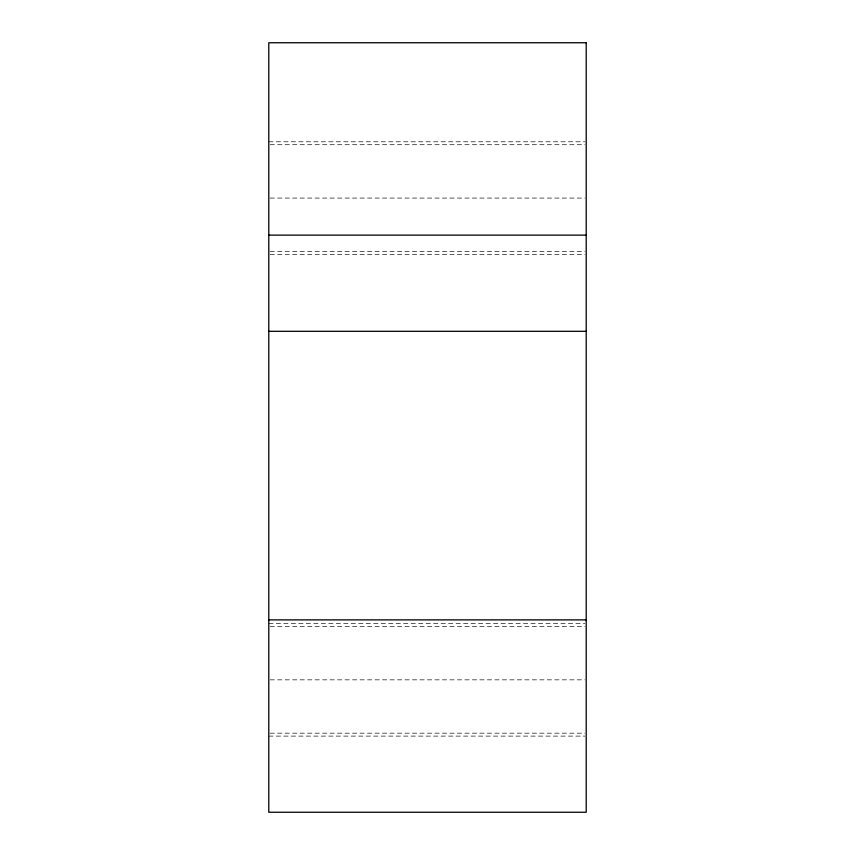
<?xml version="1.0" encoding="UTF-8"?>
<svg xmlns="http://www.w3.org/2000/svg" width="855" height="855" viewBox="0 0 855 855"><rect width="100%" height="100%" fill="white"/><g stroke="black" fill="none" stroke-linecap="round" stroke-linejoin="round"><path stroke-width="0.64" stroke-dasharray="4.28 3.21" d="M268.791 141.791L584.873 141.791M270.127 144.719L584.873 144.719M270.127 198.061L584.873 198.061M270.127 251.391L584.873 251.391M270.127 254.32L584.873 254.32M268.791 623.573L584.873 623.573M270.127 626.501L584.873 626.501M270.127 679.843L584.873 679.843M270.127 733.173L584.873 733.173M268.791 736.102L584.873 736.102"/><path stroke-width="1.28" d="M268.791 235.125L586.209 235.125M268.791 331.312L586.209 331.312M268.791 619.875L586.209 619.875M586.209 42.75L268.791 42.75L268.791 812.25L586.209 812.25L586.209 42.75"/></g></svg>
